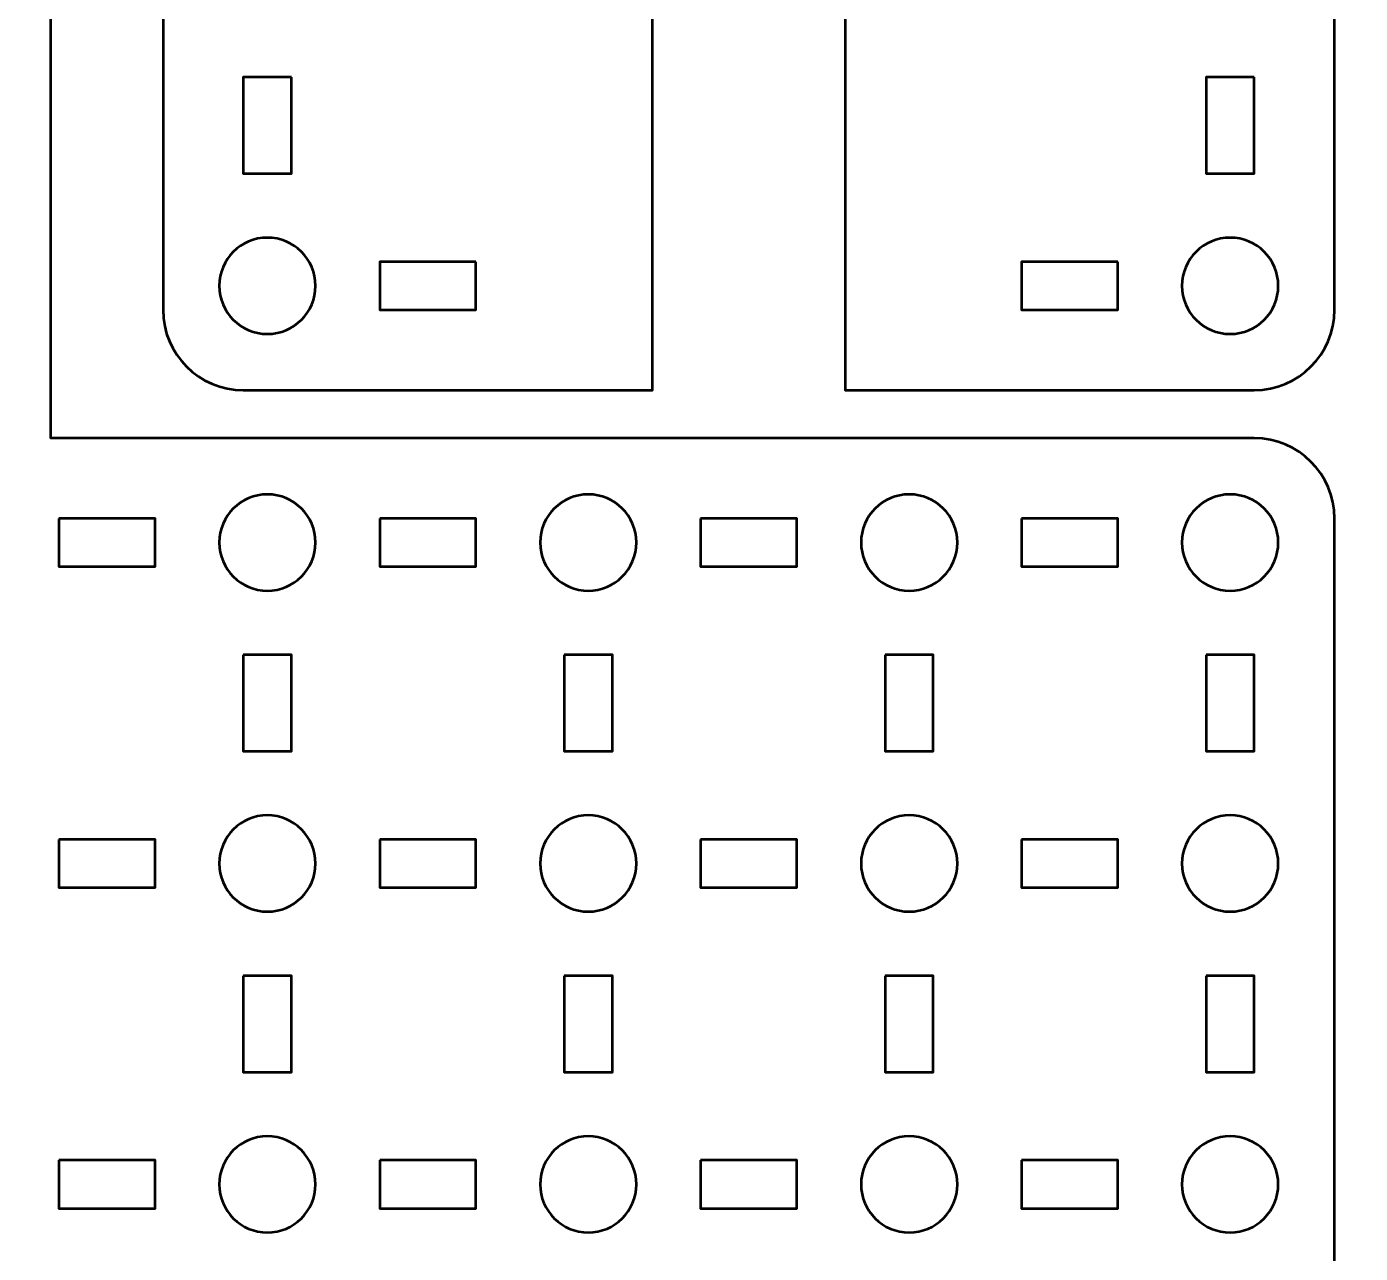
# Model space of a CAD drawing. Header units: centimetres. Extents: x -26.1 to 5.1, y -32.2 to 2.5.
# Drawn here: x -11 to -2.69, y -20.15 to -12.51 of the extents above; entities that cross this region are included whole.
import ezdxf

# ---------------------------------------------------------------- set-up
doc = ezdxf.new("R2010")
doc.units = ezdxf.units.CM
doc.header["$MEASUREMENT"] = 0
doc.layers.add('Layer 1', color=7, linetype='Continuous')

msp = doc.modelspace()

# ---------------------------------------------------------------- linework, layer by layer
at = {"layer": 'Layer 1', "color": 114, "lineweight": 53}
for points in [[(-2.84999, -4.775), (-2.84999, -4.775), (-2.84999, -14.27503), (-2.84999, -14.27503), (-2.84999, -14.27503), (-2.84999, -14.552), (-3.07308, -14.77499), (-3.35008, -14.77499), (-3.35008, -14.77499), (-3.35008, -14.77499), (-5.90001, -14.77499), (-5.90001, -14.77499), (-5.90001, -14.77499), (-5.90001, -14.77499), (-5.90001, -11.12499), (-5.90001, -11.12499), (-5.90001, -11.12499), (-5.90001, -10.79367), (-6.16869, -10.52499), (-6.50001, -10.52499), (-6.50001, -10.52499), (-6.83133, -10.52499), (-7.10001, -10.79367), (-7.10001, -11.12499), (-7.10001, -11.12499), (-7.10001, -11.12499), (-7.10001, -14.77499), (-7.10001, -14.77499), (-7.10001, -14.77499), (-7.10001, -14.77499), (-9.65005, -14.77499), (-9.65005, -14.77499), (-9.65005, -14.77499), (-9.92702, -14.77499), (-10.15001, -14.552), (-10.15001, -14.27503), (-10.15001, -14.27503), (-10.15001, -14.27503), (-10.15001, -4.775), (-10.15001, -4.775), (-10.15001, -4.775), (-10.15001, -4.775), (-17.65004, -4.775), (-17.65004, -4.775), (-17.65004, -4.775), (-17.92701, -4.775), (-18.15, -4.55191), (-18.15, -4.27491), (-18.15, -4.27491), (-18.15, -4.27491), (-18.15, 2.02506), (-18.15, 2.02506), (-18.15, 2.02506), (-18.15, 2.30203), (-17.92701, 2.52502), (-17.65004, 2.52502), (-17.65004, 2.52502), (-17.65004, 2.52502), (4.64989, 2.52502), (4.64989, 2.52502), (4.64989, 2.52502), (4.92689, 2.52502), (5.14999, 2.30203), (5.14999, 2.02506), (5.14999, 2.02506), (5.14999, 2.02506), (5.14999, -4.27491), (5.14999, -4.27491), (5.14999, -4.27491), (5.14999, -4.55191), (4.92689, -4.775), (4.64989, -4.775), (4.64989, -4.775), (4.64989, -4.775), (-2.84999, -4.775), (-2.84999, -4.775)], [(-18.15001, -15.07498), (-18.15001, -15.07498), (-18.15001, -5.57495), (-18.15001, -5.57495), (-18.15001, -5.57495), (-18.15001, -5.29798), (-17.92692, -5.07499), (-17.64992, -5.07499), (-17.64992, -5.07499), (-17.64992, -5.07499), (-15.09999, -5.07499), (-15.09999, -5.07499), (-15.09999, -5.07499), (-15.09999, -5.07499), (-15.09999, -8.72499), (-15.09999, -8.72499), (-15.09999, -8.72499), (-15.09999, -9.05631), (-14.83131, -9.32499), (-14.49999, -9.32499), (-14.49999, -9.32499), (-14.16867, -9.32499), (-13.89999, -9.05631), (-13.89999, -8.72499), (-13.89999, -8.72499), (-13.89999, -8.72499), (-13.89999, -5.07499), (-13.89999, -5.07499), (-13.89999, -5.07499), (-13.89999, -5.07499), (-11.34995, -5.07499), (-11.34995, -5.07499), (-11.34995, -5.07499), (-11.07298, -5.07499), (-10.84999, -5.29798), (-10.84999, -5.57495), (-10.84999, -5.57495), (-10.84999, -5.57495), (-10.84999, -15.07498), (-10.84999, -15.07498), (-10.84999, -15.07498), (-10.84999, -15.07498), (-3.34996, -15.07498), (-3.34996, -15.07498), (-3.34996, -15.07498), (-3.07299, -15.07498), (-2.85, -15.29807), (-2.85, -15.57507), (-2.85, -15.57507), (-2.85, -15.57507), (-2.85, -21.87504), (-2.85, -21.87504), (-2.85, -21.87504), (-2.85, -22.15201), (-3.07299, -22.375), (-3.34996, -22.375), (-3.34996, -22.375), (-3.34996, -22.375), (-25.64989, -22.375), (-25.64989, -22.375), (-25.64989, -22.375), (-25.92689, -22.375), (-26.14999, -22.15201), (-26.14999, -21.87504), (-26.14999, -21.87504), (-26.14999, -21.87504), (-26.14999, -15.57507), (-26.14999, -15.57507), (-26.14999, -15.57507), (-26.14999, -15.29807), (-25.92689, -15.07498), (-25.64989, -15.07498), (-25.64989, -15.07498), (-25.64989, -15.07498), (-18.15001, -15.07498), (-18.15001, -15.07498)]]:
    msp.add_open_spline(points, degree=3, knots=[0, 0, 0, 0, 0.0526316, 0.0526316, 0.0526316, 0.0526316, 0.1052632, 0.1052632, 0.1052632, 0.1052632, 0.1578947, 0.1578947, 0.1578947, 0.1578947, 0.2105263, 0.2105263, 0.2105263, 0.2105263, 0.2631579, 0.2631579, 0.2631579, 0.2631579, 0.3157895, 0.3157895, 0.3157895, 0.3157895, 0.3684211, 0.3684211, 0.3684211, 0.3684211, 0.4210526, 0.4210526, 0.4210526, 0.4210526, 0.4736842, 0.4736842, 0.4736842, 0.4736842, 0.5263158, 0.5263158, 0.5263158, 0.5263158, 0.5789474, 0.5789474, 0.5789474, 0.5789474, 0.6315789, 0.6315789, 0.6315789, 0.6315789, 0.6842105, 0.6842105, 0.6842105, 0.6842105, 0.7368421, 0.7368421, 0.7368421, 0.7368421, 0.7894737, 0.7894737, 0.7894737, 0.7894737, 0.8421053, 0.8421053, 0.8421053, 0.8421053, 0.8947368, 0.8947368, 0.8947368, 0.8947368, 0.9473684, 0.9473684, 0.9473684, 0.9473684, 1, 1, 1, 1], dxfattribs=at)
at = {"layer": 'Layer 1', "lineweight": 53}
for points in [[(-9.35005, -12.82505), (-9.35005, -12.82505), (-9.35005, -13.42505), (-9.35005, -13.42505), (-9.35005, -13.42505), (-9.35005, -13.42505), (-9.65005, -13.42505), (-9.65005, -13.42505), (-9.65005, -13.42505), (-9.65005, -13.42505), (-9.65005, -12.82505), (-9.65005, -12.82505), (-9.65005, -12.82505), (-9.65005, -12.82505), (-9.35005, -12.82505), (-9.35005, -12.82505)], [(-3.35008, -12.82505), (-3.35008, -12.82505), (-3.35008, -13.42505), (-3.35008, -13.42505), (-3.35008, -13.42505), (-3.35008, -13.42505), (-3.65009, -13.42505), (-3.65009, -13.42505), (-3.65009, -13.42505), (-3.65009, -13.42505), (-3.65009, -12.82505), (-3.65009, -12.82505), (-3.65009, -12.82505), (-3.65009, -12.82505), (-3.35008, -12.82505), (-3.35008, -12.82505)], [(-9.49998, -14.42497), (-9.66575, -14.42497), (-9.79998, -14.29073), (-9.79998, -14.12496), (-9.79998, -14.12496), (-9.79998, -13.9593), (-9.66575, -13.82496), (-9.49998, -13.82496), (-9.49998, -13.82496), (-9.33431, -13.82496), (-9.19998, -13.9593), (-9.19998, -14.12496), (-9.19998, -14.12496), (-9.19998, -14.29073), (-9.33431, -14.42497), (-9.49998, -14.42497)], [(-3.50002, -14.42497), (-3.66579, -14.42497), (-3.80002, -14.29073), (-3.80002, -14.12496), (-3.80002, -14.12496), (-3.80002, -13.9593), (-3.66579, -13.82496), (-3.50002, -13.82496), (-3.50002, -13.82496), (-3.33435, -13.82496), (-3.20001, -13.9593), (-3.20001, -14.12496), (-3.20001, -14.12496), (-3.20001, -14.29073), (-3.33435, -14.42497), (-3.50002, -14.42497)], [(-8.20006, -13.97503), (-8.20006, -13.97503), (-8.20006, -14.27503), (-8.20006, -14.27503), (-8.20006, -14.27503), (-8.20006, -14.27503), (-8.80007, -14.27503), (-8.80007, -14.27503), (-8.80007, -14.27503), (-8.80007, -14.27503), (-8.80007, -13.97503), (-8.80007, -13.97503), (-8.80007, -13.97503), (-8.80007, -13.97503), (-8.20006, -13.97503), (-8.20006, -13.97503)], [(-4.20003, -13.97503), (-4.20003, -13.97503), (-4.20003, -14.27503), (-4.20003, -14.27503), (-4.20003, -14.27503), (-4.20003, -14.27503), (-4.80004, -14.27503), (-4.80004, -14.27503), (-4.80004, -14.27503), (-4.80004, -14.27503), (-4.80004, -13.97503), (-4.80004, -13.97503), (-4.80004, -13.97503), (-4.80004, -13.97503), (-4.20003, -13.97503), (-4.20003, -13.97503)], [(-9.19999, -15.72501), (-9.19999, -15.89078), (-9.33422, -16.02501), (-9.49999, -16.02501), (-9.49999, -16.02501), (-9.66566, -16.02501), (-9.79999, -15.89078), (-9.79999, -15.72501), (-9.79999, -15.72501), (-9.79999, -15.55934), (-9.66566, -15.425), (-9.49999, -15.425), (-9.49999, -15.425), (-9.33422, -15.425), (-9.19999, -15.55934), (-9.19999, -15.72501)], [(-7.19992, -15.72501), (-7.19992, -15.89078), (-7.3343, -16.02501), (-7.49993, -16.02501), (-7.49993, -16.02501), (-7.6657, -16.02501), (-7.79993, -15.89078), (-7.79993, -15.72501), (-7.79993, -15.72501), (-7.79993, -15.55934), (-7.6657, -15.425), (-7.49993, -15.425), (-7.49993, -15.425), (-7.3343, -15.425), (-7.19992, -15.55934), (-7.19992, -15.72501)], [(-5.19999, -15.72501), (-5.19999, -15.89078), (-5.33433, -16.02501), (-5.49999, -16.02501), (-5.49999, -16.02501), (-5.66562, -16.02501), (-5.8, -15.89078), (-5.8, -15.72501), (-5.8, -15.72501), (-5.8, -15.55934), (-5.66562, -15.425), (-5.49999, -15.425), (-5.49999, -15.425), (-5.33433, -15.425), (-5.19999, -15.55934), (-5.19999, -15.72501)], [(-3.20002, -15.72501), (-3.20002, -15.89078), (-3.33426, -16.02501), (-3.50003, -16.02501), (-3.50003, -16.02501), (-3.66569, -16.02501), (-3.80003, -15.89078), (-3.80003, -15.72501), (-3.80003, -15.72501), (-3.80003, -15.55934), (-3.66569, -15.425), (-3.50003, -15.425), (-3.50003, -15.425), (-3.33426, -15.425), (-3.20002, -15.55934), (-3.20002, -15.72501)], [(-10.79991, -15.57507), (-10.79991, -15.57507), (-10.1999, -15.57507), (-10.1999, -15.57507), (-10.1999, -15.57507), (-10.1999, -15.57507), (-10.1999, -15.87508), (-10.1999, -15.87508), (-10.1999, -15.87508), (-10.1999, -15.87508), (-10.79991, -15.87508), (-10.79991, -15.87508), (-10.79991, -15.87508), (-10.79991, -15.87508), (-10.79991, -15.57507), (-10.79991, -15.57507)], [(-8.79997, -15.57507), (-8.79997, -15.57507), (-8.19997, -15.57507), (-8.19997, -15.57507), (-8.19997, -15.57507), (-8.19997, -15.57507), (-8.19997, -15.87508), (-8.19997, -15.87508), (-8.19997, -15.87508), (-8.19997, -15.87508), (-8.79997, -15.87508), (-8.79997, -15.87508), (-8.79997, -15.87508), (-8.79997, -15.87508), (-8.79997, -15.57507), (-8.79997, -15.57507)], [(-6.80002, -15.57507), (-6.80002, -15.57507), (-6.20001, -15.57507), (-6.20001, -15.57507), (-6.20001, -15.57507), (-6.20001, -15.57507), (-6.20001, -15.87508), (-6.20001, -15.87508), (-6.20001, -15.87508), (-6.20001, -15.87508), (-6.80002, -15.87508), (-6.80002, -15.87508), (-6.80002, -15.87508), (-6.80002, -15.87508), (-6.80002, -15.57507), (-6.80002, -15.57507)], [(-4.79994, -15.57507), (-4.79994, -15.57507), (-4.19994, -15.57507), (-4.19994, -15.57507), (-4.19994, -15.57507), (-4.19994, -15.57507), (-4.19994, -15.87508), (-4.19994, -15.87508), (-4.19994, -15.87508), (-4.19994, -15.87508), (-4.79994, -15.87508), (-4.79994, -15.87508), (-4.79994, -15.87508), (-4.79994, -15.87508), (-4.79994, -15.57507), (-4.79994, -15.57507)], [(-9.64992, -16.42502), (-9.64992, -16.42502), (-9.34992, -16.42502), (-9.34992, -16.42502), (-9.34992, -16.42502), (-9.34992, -16.42502), (-9.34992, -17.02503), (-9.34992, -17.02503), (-9.34992, -17.02503), (-9.34992, -17.02503), (-9.64992, -17.02503), (-9.64992, -17.02503), (-9.64992, -17.02503), (-9.64992, -17.02503), (-9.64992, -16.42502), (-9.64992, -16.42502)], [(-7.65, -16.42502), (-7.65, -16.42502), (-7.35, -16.42502), (-7.35, -16.42502), (-7.35, -16.42502), (-7.35, -16.42502), (-7.35, -17.02503), (-7.35, -17.02503), (-7.35, -17.02503), (-7.35, -17.02503), (-7.65, -17.02503), (-7.65, -17.02503), (-7.65, -17.02503), (-7.65, -17.02503), (-7.65, -16.42502), (-7.65, -16.42502)], [(-5.64993, -16.42502), (-5.64993, -16.42502), (-5.34992, -16.42502), (-5.34992, -16.42502), (-5.34992, -16.42502), (-5.34992, -16.42502), (-5.34992, -17.02503), (-5.34992, -17.02503), (-5.34992, -17.02503), (-5.34992, -17.02503), (-5.64993, -17.02503), (-5.64993, -17.02503), (-5.64993, -17.02503), (-5.64993, -17.02503), (-5.64993, -16.42502), (-5.64993, -16.42502)], [(-3.64996, -16.42502), (-3.64996, -16.42502), (-3.34996, -16.42502), (-3.34996, -16.42502), (-3.34996, -16.42502), (-3.34996, -16.42502), (-3.34996, -17.02503), (-3.34996, -17.02503), (-3.34996, -17.02503), (-3.34996, -17.02503), (-3.64996, -17.02503), (-3.64996, -17.02503), (-3.64996, -17.02503), (-3.64996, -17.02503), (-3.64996, -16.42502), (-3.64996, -16.42502)], [(-9.19999, -17.72508), (-9.19999, -17.89071), (-9.33422, -18.02508), (-9.49999, -18.02508), (-9.49999, -18.02508), (-9.66566, -18.02508), (-9.79999, -17.89071), (-9.79999, -17.72508), (-9.79999, -17.72508), (-9.79999, -17.55931), (-9.66566, -17.42508), (-9.49999, -17.42508), (-9.49999, -17.42508), (-9.33422, -17.42508), (-9.19999, -17.55931), (-9.19999, -17.72508)], [(-7.19992, -17.72508), (-7.19992, -17.89071), (-7.3343, -18.02508), (-7.49993, -18.02508), (-7.49993, -18.02508), (-7.6657, -18.02508), (-7.79993, -17.89071), (-7.79993, -17.72508), (-7.79993, -17.72508), (-7.79993, -17.55931), (-7.6657, -17.42508), (-7.49993, -17.42508), (-7.49993, -17.42508), (-7.3343, -17.42508), (-7.19992, -17.55931), (-7.19992, -17.72508)], [(-5.19999, -17.72508), (-5.19999, -17.89071), (-5.33433, -18.02508), (-5.49999, -18.02508), (-5.49999, -18.02508), (-5.66562, -18.02508), (-5.8, -17.89071), (-5.8, -17.72508), (-5.8, -17.72508), (-5.8, -17.55931), (-5.66562, -17.42508), (-5.49999, -17.42508), (-5.49999, -17.42508), (-5.33433, -17.42508), (-5.19999, -17.55931), (-5.19999, -17.72508)], [(-3.20002, -17.72508), (-3.20002, -17.89071), (-3.33426, -18.02508), (-3.50003, -18.02508), (-3.50003, -18.02508), (-3.66569, -18.02508), (-3.80003, -17.89071), (-3.80003, -17.72508), (-3.80003, -17.72508), (-3.80003, -17.55931), (-3.66569, -17.42508), (-3.50003, -17.42508), (-3.50003, -17.42508), (-3.33426, -17.42508), (-3.20002, -17.55931), (-3.20002, -17.72508)], [(-10.79991, -17.57501), (-10.79991, -17.57501), (-10.1999, -17.57501), (-10.1999, -17.57501), (-10.1999, -17.57501), (-10.1999, -17.57501), (-10.1999, -17.87501), (-10.1999, -17.87501), (-10.1999, -17.87501), (-10.1999, -17.87501), (-10.79991, -17.87501), (-10.79991, -17.87501), (-10.79991, -17.87501), (-10.79991, -17.87501), (-10.79991, -17.57501), (-10.79991, -17.57501)], [(-8.79997, -17.57501), (-8.79997, -17.57501), (-8.19997, -17.57501), (-8.19997, -17.57501), (-8.19997, -17.57501), (-8.19997, -17.57501), (-8.19997, -17.87501), (-8.19997, -17.87501), (-8.19997, -17.87501), (-8.19997, -17.87501), (-8.79997, -17.87501), (-8.79997, -17.87501), (-8.79997, -17.87501), (-8.79997, -17.87501), (-8.79997, -17.57501), (-8.79997, -17.57501)], [(-6.80002, -17.57501), (-6.80002, -17.57501), (-6.20001, -17.57501), (-6.20001, -17.57501), (-6.20001, -17.57501), (-6.20001, -17.57501), (-6.20001, -17.87501), (-6.20001, -17.87501), (-6.20001, -17.87501), (-6.20001, -17.87501), (-6.80002, -17.87501), (-6.80002, -17.87501), (-6.80002, -17.87501), (-6.80002, -17.87501), (-6.80002, -17.57501), (-6.80002, -17.57501)], [(-4.79994, -17.57501), (-4.79994, -17.57501), (-4.19994, -17.57501), (-4.19994, -17.57501), (-4.19994, -17.57501), (-4.19994, -17.57501), (-4.19994, -17.87501), (-4.19994, -17.87501), (-4.19994, -17.87501), (-4.19994, -17.87501), (-4.79994, -17.87501), (-4.79994, -17.87501), (-4.79994, -17.87501), (-4.79994, -17.87501), (-4.79994, -17.57501), (-4.79994, -17.57501)], [(-9.64992, -18.42499), (-9.64992, -18.42499), (-9.34992, -18.42499), (-9.34992, -18.42499), (-9.34992, -18.42499), (-9.34992, -18.42499), (-9.34992, -19.02498), (-9.34992, -19.02498), (-9.34992, -19.02498), (-9.34992, -19.02498), (-9.64992, -19.02498), (-9.64992, -19.02498), (-9.64992, -19.02498), (-9.64992, -19.02498), (-9.64992, -18.42499), (-9.64992, -18.42499)], [(-7.65, -18.42499), (-7.65, -18.42499), (-7.35, -18.42499), (-7.35, -18.42499), (-7.35, -18.42499), (-7.35, -18.42499), (-7.35, -19.02498), (-7.35, -19.02498), (-7.35, -19.02498), (-7.35, -19.02498), (-7.65, -19.02498), (-7.65, -19.02498), (-7.65, -19.02498), (-7.65, -19.02498), (-7.65, -18.42499), (-7.65, -18.42499)], [(-5.64993, -18.42499), (-5.64993, -18.42499), (-5.34992, -18.42499), (-5.34992, -18.42499), (-5.34992, -18.42499), (-5.34992, -18.42499), (-5.34992, -19.02498), (-5.34992, -19.02498), (-5.34992, -19.02498), (-5.34992, -19.02498), (-5.64993, -19.02498), (-5.64993, -19.02498), (-5.64993, -19.02498), (-5.64993, -19.02498), (-5.64993, -18.42499), (-5.64993, -18.42499)], [(-3.64996, -18.42499), (-3.64996, -18.42499), (-3.34996, -18.42499), (-3.34996, -18.42499), (-3.34996, -18.42499), (-3.34996, -18.42499), (-3.34996, -19.02498), (-3.34996, -19.02498), (-3.34996, -19.02498), (-3.34996, -19.02498), (-3.64996, -19.02498), (-3.64996, -19.02498), (-3.64996, -19.02498), (-3.64996, -19.02498), (-3.64996, -18.42499), (-3.64996, -18.42499)], [(-9.19999, -19.725), (-9.19999, -19.89067), (-9.33422, -20.025), (-9.49999, -20.025), (-9.49999, -20.025), (-9.66566, -20.025), (-9.79999, -19.89067), (-9.79999, -19.725), (-9.79999, -19.725), (-9.79999, -19.55937), (-9.66566, -19.425), (-9.49999, -19.425), (-9.49999, -19.425), (-9.33422, -19.425), (-9.19999, -19.55937), (-9.19999, -19.725)], [(-7.19992, -19.725), (-7.19992, -19.89067), (-7.3343, -20.025), (-7.49993, -20.025), (-7.49993, -20.025), (-7.6657, -20.025), (-7.79993, -19.89067), (-7.79993, -19.725), (-7.79993, -19.725), (-7.79993, -19.55937), (-7.6657, -19.425), (-7.49993, -19.425), (-7.49993, -19.425), (-7.3343, -19.425), (-7.19992, -19.55937), (-7.19992, -19.725)], [(-5.19999, -19.725), (-5.19999, -19.89067), (-5.33433, -20.025), (-5.49999, -20.025), (-5.49999, -20.025), (-5.66562, -20.025), (-5.8, -19.89067), (-5.8, -19.725), (-5.8, -19.725), (-5.8, -19.55937), (-5.66562, -19.425), (-5.49999, -19.425), (-5.49999, -19.425), (-5.33433, -19.425), (-5.19999, -19.55937), (-5.19999, -19.725)], [(-3.20002, -19.725), (-3.20002, -19.89067), (-3.33426, -20.025), (-3.50003, -20.025), (-3.50003, -20.025), (-3.66569, -20.025), (-3.80003, -19.89067), (-3.80003, -19.725), (-3.80003, -19.725), (-3.80003, -19.55937), (-3.66569, -19.425), (-3.50003, -19.425), (-3.50003, -19.425), (-3.33426, -19.425), (-3.20002, -19.55937), (-3.20002, -19.725)], [(-10.79991, -19.57493), (-10.79991, -19.57493), (-10.1999, -19.57493), (-10.1999, -19.57493), (-10.1999, -19.57493), (-10.1999, -19.57493), (-10.1999, -19.87493), (-10.1999, -19.87493), (-10.1999, -19.87493), (-10.1999, -19.87493), (-10.79991, -19.87493), (-10.79991, -19.87493), (-10.79991, -19.87493), (-10.79991, -19.87493), (-10.79991, -19.57493), (-10.79991, -19.57493)], [(-8.79997, -19.57493), (-8.79997, -19.57493), (-8.19997, -19.57493), (-8.19997, -19.57493), (-8.19997, -19.57493), (-8.19997, -19.57493), (-8.19997, -19.87493), (-8.19997, -19.87493), (-8.19997, -19.87493), (-8.19997, -19.87493), (-8.79997, -19.87493), (-8.79997, -19.87493), (-8.79997, -19.87493), (-8.79997, -19.87493), (-8.79997, -19.57493), (-8.79997, -19.57493)], [(-6.80002, -19.57493), (-6.80002, -19.57493), (-6.20001, -19.57493), (-6.20001, -19.57493), (-6.20001, -19.57493), (-6.20001, -19.57493), (-6.20001, -19.87493), (-6.20001, -19.87493), (-6.20001, -19.87493), (-6.20001, -19.87493), (-6.80002, -19.87493), (-6.80002, -19.87493), (-6.80002, -19.87493), (-6.80002, -19.87493), (-6.80002, -19.57493), (-6.80002, -19.57493)], [(-4.79994, -19.57493), (-4.79994, -19.57493), (-4.19994, -19.57493), (-4.19994, -19.57493), (-4.19994, -19.57493), (-4.19994, -19.57493), (-4.19994, -19.87493), (-4.19994, -19.87493), (-4.19994, -19.87493), (-4.19994, -19.87493), (-4.79994, -19.87493), (-4.79994, -19.87493), (-4.79994, -19.87493), (-4.79994, -19.87493), (-4.79994, -19.57493), (-4.79994, -19.57493)]]:
    msp.add_open_spline(points, degree=3, knots=[0, 0, 0, 0, 0.25, 0.25, 0.25, 0.25, 0.5, 0.5, 0.5, 0.5, 0.75, 0.75, 0.75, 0.75, 1, 1, 1, 1], dxfattribs=at)

doc.saveas('drawing.dxf')
